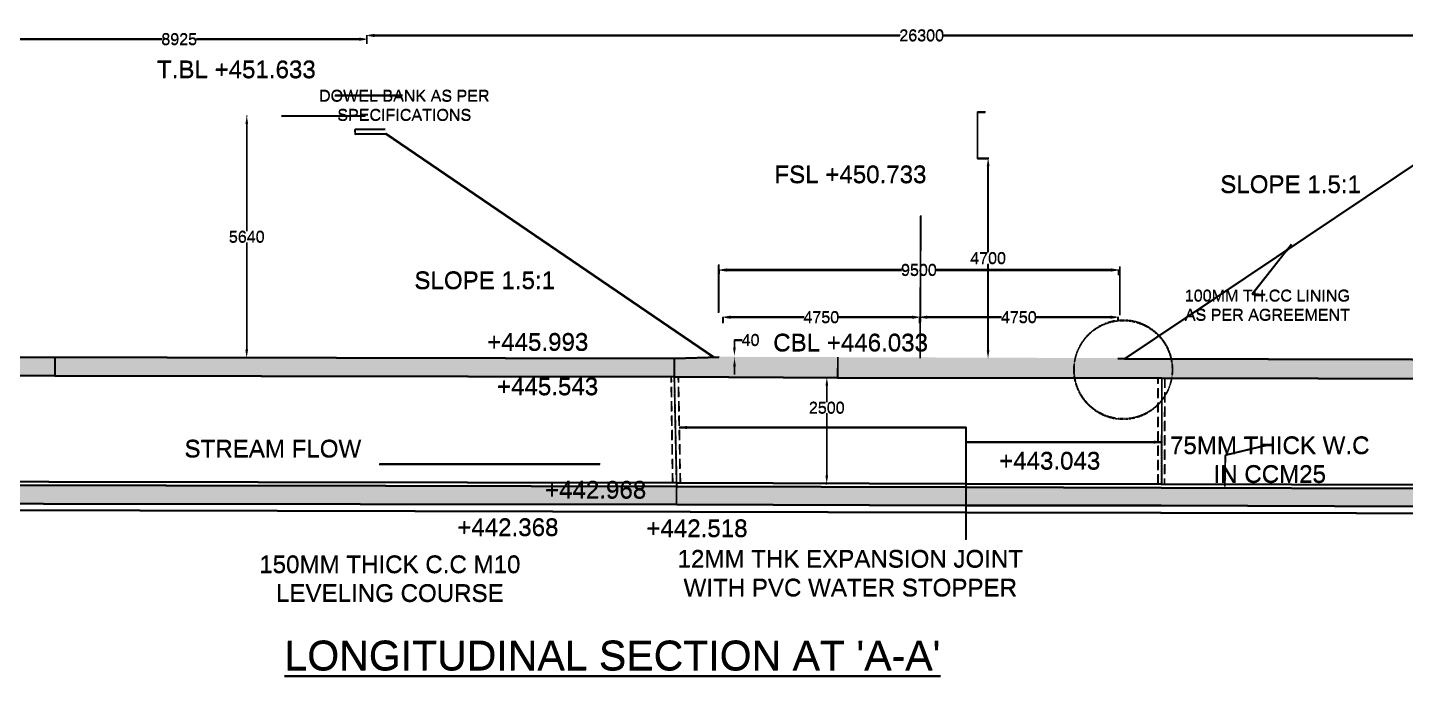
# Model space of a CAD drawing. Header units: inches. Extents: x 112 to 101600, y 95 to 62139.
# Drawn here: x 26786 to 62724, y 45222 to 62139 of the extents above; entities that cross this region are included whole.
import ezdxf

# ---------------------------------------------------------------- set-up
doc = ezdxf.new("R2010")
doc.units = ezdxf.units.IN
doc.header["$MEASUREMENT"] = 0
doc.linetypes.add('HIDDEN2', pattern=[0.1875, 0.125, -0.0625])
for name, color, linetype in [('DIM', 7, 'Continuous'), ('DRAWING', 7, 'Continuous'), ('HATCH', 7, 'Continuous'), ('TEXT', 255, 'Continuous')]:
    doc.layers.add(name, color=color, linetype=linetype)
doc.styles.get("Standard").update_dxf_attribs({"font": 'arial.ttf'})
doc.dimstyles.new('HOZ', dxfattribs={"dimtxt": 300, "dimasz": 200, "dimexe": 0.18, "dimexo": 0.0625, "dimgap": 0.09, "dimtad": 0, "dimtih": 1, "dimtoh": 1, "dimdec": 0, "dimzin": 0, "dimdsep": 46, "dimtxsty": 'Standard', "dimcen": 0, "dimadec": 0, "dimazin": 0, "dimtfac": 1, "dimtdec": 0, "dimtofl": 0, "dimtmove": 0, "dimatfit": 3, "dimfxl": 1, "dimtolj": 1, "dimtzin": 0, "dimarcsym": 0})
doc.dimstyles.get("Standard").update_dxf_attribs({"dimtxt": 0.18, "dimasz": 0.18, "dimexe": 0.18, "dimexo": 0.0625, "dimgap": 0.09, "dimtad": 0, "dimtih": 1, "dimtoh": 1, "dimdec": 4, "dimzin": 0, "dimdsep": 46, "dimtxsty": 'Standard', "dimblk": 'OBLIQUE', "dimcen": 0.09, "dimadec": 0, "dimazin": 0, "dimtfac": 1, "dimtdec": 4, "dimtofl": 0, "dimtmove": 0, "dimatfit": 3, "dimfxl": 1, "dimtolj": 1, "dimtzin": 0, "dimarcsym": 0})
pattern_1 = [(50, (88573.33, 13448.9), (717.26, -62.752), [75, -825]), (355, (88573.3, 13448.9), (-138.7513, 752.192), [60, -660]), (100.4514, (88633.1, 13443.7), (578.5094, 689.4395), [63.74, -701.142]), (46.1842, (88573.3, 13648.9), (1067.241, -165.519), [112.5, -1237.5]), (96.6356, (88662.3, 13635.1), (934.663, 974.118), [95.61, -1051.713]), (351.1842, (88573.3, 13648.9), (934.662, 974.119), [90, -990]), (21, (88673.33, 13598.9), (596.907, -402.619), [75, -825]), (326, (88673.3, 13598.9), (243.3153, 725.15), [60, -660]), (71.4514, (88723.1, 13565.4), (840.2226, 322.5305), [63.74, -701.142]), (37.5, (88573.33, 13448.92), (12.15986, 332.89385), [0, -652, 0, -670, 0, -662.5]), (7.5, (88573.33, 13448.92), (263.0695, 394.4117), [0, -382, 0, -637, 0, -252.5]), (327.5, (88350.33, 13448.92), (533.8224, -22.5549), [0, -250, 0, -780, 0, -1035]), (317.5, (88250.33, 13448.9), (583.1862, 100.105), [0, -325, 0, -518, 0, -735])]
pattern_2 = [(50, (88577.83, 13466.3), (717.26, -62.752), [75, -825]), (355, (88577.8, 13466.3), (-138.7513, 752.192), [60, -660]), (100.4514, (88637.6, 13461.1), (578.5094, 689.4395), [63.74, -701.142]), (46.1842, (88577.8, 13666.3), (1067.241, -165.519), [112.5, -1237.5]), (96.6356, (88666.8, 13652.5), (934.663, 974.118), [95.61, -1051.713]), (351.1842, (88577.8, 13666.3), (934.662, 974.119), [90, -990]), (21, (88677.83, 13616.3), (596.907, -402.619), [75, -825]), (326, (88677.8, 13616.3), (243.3153, 725.15), [60, -660]), (71.4514, (88727.6, 13582.8), (840.2226, 322.5305), [63.74, -701.142]), (37.5, (88577.83, 13466.32), (12.15986, 332.89385), [0, -652, 0, -670, 0, -662.5]), (7.5, (88577.83, 13466.32), (263.0695, 394.4117), [0, -382, 0, -637, 0, -252.5]), (327.5, (88354.83, 13466.32), (533.8224, -22.5549), [0, -250, 0, -780, 0, -1035]), (317.5, (88254.83, 13466.3), (583.1862, 100.105), [0, -325, 0, -518, 0, -735])]

# ---------------------------------------------------------------- blocks, each defined once
blk = doc.blocks.new('*D6')
at = {"layer": 'Defpoints', "color": 0, "transparency": 16777216}
for p in [(35635, 61826), (25845, 61716), (35635, 61716)]:
    blk.add_point(p, dxfattribs=at)
at = {"layer": 'DIM', "color": 0, "lineweight": -2, "transparency": 16777216}
for p, q in [((25845, 61716), (25845, 61826)), ((26045, 61826), (30290, 61826)), ((35435, 61826), (31189, 61826)), ((35635, 61716), (35635, 61826))]:
    blk.add_line(p, q, dxfattribs=at)
at = {"layer": 'DIM', "color": 0, "transparency": 16777216}
for points in [[(26045, 61859), (26045, 61793), (25845, 61826)], [(35435, 61859), (35435, 61793), (35635, 61826)]]:
    blk.add_solid(points, dxfattribs=at)
at = {"layer": 'DIM', "color": 0, "transparency": 16777216, "insert": (30740, 61826), "char_height": 300, "attachment_point": 5}
blk.add_mtext('\\A1;8925', dxfattribs=at)
blk = doc.blocks.new('*D7')
at = {"layer": 'Defpoints', "color": 0, "transparency": 16777216}
for p in [(35635, 61826), (64574, 61924), (64574, 61721)]:
    blk.add_point(p, dxfattribs=at)
at = {"layer": 'DIM', "color": 0, "lineweight": -2, "transparency": 16777216}
for p, q in [((35635, 61826), (35635, 61925)), ((35835, 61924), (49538, 61924)), ((64374, 61924), (50671, 61924)), ((64574, 61721), (64574, 61925))]:
    blk.add_line(p, q, dxfattribs=at)
at = {"layer": 'DIM', "color": 0, "transparency": 16777216}
for points in [[(35835, 61958), (35835, 61891), (35635, 61924)], [(64374, 61958), (64374, 61891), (64574, 61924)]]:
    blk.add_solid(points, dxfattribs=at)
at = {"layer": 'DIM', "color": 0, "transparency": 16777216, "insert": (50104, 61924), "char_height": 300, "attachment_point": 5}
blk.add_mtext('\\A1;26300', dxfattribs=at)
blk = doc.blocks.new('*D13')
at = {"layer": 'Defpoints', "color": 0, "transparency": 16777216}
for p in [(55243, 55809), (44820, 55703), (55243, 55686)]:
    blk.add_point(p, dxfattribs=at)
at = {"layer": 'DIM', "color": 0, "lineweight": -2, "transparency": 16777216}
for p, q in [((44820, 55703), (44820, 55810)), ((45020, 55809), (49584, 55809)), ((55043, 55809), (50479, 55809)), ((55243, 55686), (55243, 55810))]:
    blk.add_line(p, q, dxfattribs=at)
at = {"layer": 'DIM', "color": 0, "transparency": 16777216}
for points in [[(45020, 55843), (45020, 55776), (44820, 55809)], [(55043, 55843), (55043, 55776), (55243, 55809)]]:
    blk.add_solid(points, dxfattribs=at)
at = {"layer": 'DIM', "color": 0, "transparency": 16777216, "insert": (50032, 55809), "char_height": 300, "attachment_point": 5}
blk.add_mtext('\\A1;9500', dxfattribs=at)
blk = doc.blocks.new('*D14')
at = {"layer": 'Defpoints', "color": 0, "transparency": 16777216}
for p in [(51853, 58720), (51836, 53515), (51836, 53515)]:
    blk.add_point(p, dxfattribs=at)
at = {"layer": 'DIM', "color": 0, "lineweight": -2, "transparency": 16777216}
for p, q in [((51853, 58720), (51836, 58720)), ((51836, 58520), (51836, 56271)), ((51836, 53715), (51836, 55964)), ((51836, 53515), (51836, 53515))]:
    blk.add_line(p, q, dxfattribs=at)
at = {"layer": 'DIM', "color": 0, "transparency": 16777216}
for points in [[(51803, 58520), (51869, 58520), (51836, 58720)], [(51803, 53715), (51869, 53715), (51836, 53515)]]:
    blk.add_solid(points, dxfattribs=at)
at = {"layer": 'DIM', "color": 0, "transparency": 16777216, "insert": (51836, 56117), "char_height": 300, "attachment_point": 5}
blk.add_mtext('\\A1;4700', dxfattribs=at)
blk = doc.blocks.new('*D15')
at = {"layer": 'Defpoints', "color": 0, "transparency": 16777216}
for p in [(44922, 54435), (50051, 54578), (50051, 54456)]:
    blk.add_point(p, dxfattribs=at)
at = {"layer": 'DIM', "color": 0, "lineweight": -2, "transparency": 16777216}
for p, q in [((44922, 54435), (44922, 54579)), ((45122, 54578), (47033, 54578)), ((49851, 54578), (47940, 54578)), ((50051, 54456), (50051, 54579))]:
    blk.add_line(p, q, dxfattribs=at)
at = {"layer": 'DIM', "color": 0, "transparency": 16777216}
for points in [[(45122, 54612), (45122, 54545), (44922, 54578)], [(49851, 54612), (49851, 54545), (50051, 54578)]]:
    blk.add_solid(points, dxfattribs=at)
at = {"layer": 'DIM', "color": 0, "transparency": 16777216, "insert": (47486, 54578), "char_height": 300, "attachment_point": 5}
blk.add_mtext('\\A1;4750', dxfattribs=at)
blk = doc.blocks.new('*D42')
at = {"layer": 'Defpoints', "color": 0, "transparency": 16777216}
for p in [(50051, 54432), (55225, 54578), (55225, 54489)]:
    blk.add_point(p, dxfattribs=at)
at = {"layer": 'DIM', "color": 0, "lineweight": -2, "transparency": 16777216}
for p, q in [((50051, 54432), (50051, 54578)), ((50251, 54578), (52184, 54578)), ((55025, 54578), (53092, 54578)), ((55225, 54489), (55225, 54578))]:
    blk.add_line(p, q, dxfattribs=at)
at = {"layer": 'DIM', "color": 0, "transparency": 16777216}
for points in [[(50251, 54612), (50251, 54545), (50051, 54578)], [(55025, 54612), (55025, 54545), (55225, 54578)]]:
    blk.add_solid(points, dxfattribs=at)
at = {"layer": 'DIM', "color": 0, "transparency": 16777216, "insert": (52638, 54578), "char_height": 300, "attachment_point": 5}
blk.add_mtext('\\A1;4750', dxfattribs=at)
blk = doc.blocks.new('*D16')
at = {"layer": 'Defpoints', "color": 0, "transparency": 16777216}
for p in [(45221, 53583), (45222, 53583), (45225, 53495)]:
    blk.add_point(p, dxfattribs=at)
at = {"layer": 'DIM', "color": 0, "lineweight": -2, "transparency": 16777216}
for p, q in [((45221, 53783), (45221, 53983)), ((45221, 53983), (45421, 53983)), ((45222, 53583), (45221, 53583)), ((45225, 53495), (45221, 53495)), ((45221, 53295), (45221, 53095))]:
    blk.add_line(p, q, dxfattribs=at)
at = {"layer": 'DIM', "color": 0, "transparency": 16777216}
for points in [[(45188, 53783), (45255, 53783), (45221, 53583)], [(45188, 53295), (45255, 53295), (45221, 53495)]]:
    blk.add_solid(points, dxfattribs=at)
at = {"layer": 'DIM', "color": 0, "transparency": 16777216, "insert": (45642, 53983), "char_height": 300, "attachment_point": 5}
blk.add_mtext('\\A1;40', dxfattribs=at)
blk = doc.blocks.new('*D43')
at = {"layer": 'Defpoints', "color": 0, "transparency": 16777216}
for p in [(47623, 52999), (47629, 52999), (47609, 50247)]:
    blk.add_point(p, dxfattribs=at)
at = {"layer": 'DIM', "color": 0, "lineweight": -2, "transparency": 16777216}
for p, q in [((47624, 52999), (47629, 52999)), ((47629, 52799), (47629, 52371)), ((47629, 50447), (47629, 52065)), ((47609, 50247), (47629, 50247))]:
    blk.add_line(p, q, dxfattribs=at)
at = {"layer": 'DIM', "color": 0, "transparency": 16777216}
for points in [[(47596, 52799), (47662, 52799), (47629, 52999)], [(47596, 50447), (47662, 50447), (47629, 50247)]]:
    blk.add_solid(points, dxfattribs=at)
at = {"layer": 'DIM', "color": 0, "transparency": 16777216, "insert": (47629, 52218), "char_height": 300, "attachment_point": 5}
blk.add_mtext('\\A1;2500', dxfattribs=at)
blk = doc.blocks.new('*D58')
at = {"layer": 'Defpoints', "color": 0, "transparency": 16777216}
for p in [(32513, 59821), (32501, 53528), (32501, 53528)]:
    blk.add_point(p, dxfattribs=at)
at = {"layer": 'DIM', "color": 0, "lineweight": -2, "transparency": 16777216}
for p, q in [((32513, 59821), (32500, 59821)), ((32501, 59621), (32501, 56828)), ((32501, 53728), (32501, 56521)), ((32501, 53528), (32500, 53528))]:
    blk.add_line(p, q, dxfattribs=at)
at = {"layer": 'DIM', "color": 0, "transparency": 16777216}
for points in [[(32467, 59621), (32534, 59621), (32501, 59821)], [(32467, 53728), (32534, 53728), (32501, 53528)]]:
    blk.add_solid(points, dxfattribs=at)
at = {"layer": 'DIM', "color": 0, "transparency": 16777216, "insert": (32501, 56675), "char_height": 300, "attachment_point": 5}
blk.add_mtext('\\A1;5640', dxfattribs=at)
blk = doc.blocks.new('_Oblique')
at = {"color": 0, "linetype": 'ByBlock', "lineweight": -2}
blk.add_line((-0.5, -0.5), (0.5, 0.5), dxfattribs=at)
blk = doc.blocks.new('*D29')
at = {"layer": 'Defpoints', "color": 0, "transparency": 16777216}
for p in [(51561, 59922), (51763, 59922), (51836, 58720)]:
    blk.add_point(p, dxfattribs=at)
at = {"layer": 'TEXT', "color": 0, "lineweight": -2, "transparency": 16777216}
for p, q in [((51763, 59922), (51561, 59922)), ((51561, 59922), (51561, 59321)), ((51561, 58720), (51561, 59321)), ((51836, 58720), (51561, 58720))]:
    blk.add_line(p, q, dxfattribs=at)
at = {"layer": 'TEXT', "color": 0, "lineweight": -2, "transparency": 16777216, "xscale": 0.18, "yscale": 0.18, "zscale": 0.18}
for p, rotation in [((51561, 59922), 90), ((51561, 58720), 270)]:
    blk.add_blockref('_Oblique', p, dxfattribs=dict(at, rotation=rotation))
at = {"layer": 'TEXT', "color": 0, "transparency": 16777216, "insert": (51561, 59321), "char_height": 0.18, "attachment_point": 5}
blk.add_mtext('\\A1;900', dxfattribs=at)
blk = doc.blocks.new('*D69')
at = {"layer": 'Defpoints', "color": 0, "transparency": 16777216}
for p in [(35639, 61844), (25850, 61733), (35639, 61733)]:
    blk.add_point(p, dxfattribs=at)
at = {"layer": 'DIM', "color": 0, "lineweight": -2, "transparency": 16777216}
for p, q in [((25850, 61734), (25850, 61844)), ((26050, 61844), (30295, 61844)), ((35439, 61844), (31194, 61844)), ((35639, 61734), (35639, 61844))]:
    blk.add_line(p, q, dxfattribs=at)
at = {"layer": 'DIM', "color": 0, "transparency": 16777216}
for points in [[(26050, 61877), (26050, 61810), (25850, 61844)], [(35439, 61877), (35439, 61810), (35639, 61844)]]:
    blk.add_solid(points, dxfattribs=at)
at = {"layer": 'DIM', "color": 0, "transparency": 16777216, "insert": (30744, 61844), "char_height": 300, "attachment_point": 5}
blk.add_mtext('\\A1;8925', dxfattribs=at)
blk = doc.blocks.new('*D70')
at = {"layer": 'Defpoints', "color": 0, "transparency": 16777216}
for p in [(35639, 61844), (64579, 61942), (64579, 61738)]:
    blk.add_point(p, dxfattribs=at)
at = {"layer": 'DIM', "color": 0, "lineweight": -2, "transparency": 16777216}
for p, q in [((35639, 61844), (35639, 61942)), ((35839, 61942), (49542, 61942)), ((64379, 61942), (50676, 61942)), ((64579, 61738), (64579, 61942))]:
    blk.add_line(p, q, dxfattribs=at)
at = {"layer": 'DIM', "color": 0, "transparency": 16777216}
for points in [[(35839, 61975), (35839, 61909), (35639, 61942)], [(64379, 61975), (64379, 61909), (64579, 61942)]]:
    blk.add_solid(points, dxfattribs=at)
at = {"layer": 'DIM', "color": 0, "transparency": 16777216, "insert": (50109, 61942), "char_height": 300, "attachment_point": 5}
blk.add_mtext('\\A1;26300', dxfattribs=at)
blk = doc.blocks.new('*D76')
at = {"layer": 'Defpoints', "color": 0, "transparency": 16777216}
for p in [(44825, 55720), (55248, 55827), (55248, 55703)]:
    blk.add_point(p, dxfattribs=at)
at = {"layer": 'DIM', "color": 0, "lineweight": -2, "transparency": 16777216}
for p, q in [((44825, 55720), (44825, 55827)), ((45025, 55827), (49589, 55827)), ((55048, 55827), (50484, 55827)), ((55248, 55703), (55248, 55827))]:
    blk.add_line(p, q, dxfattribs=at)
at = {"layer": 'DIM', "color": 0, "transparency": 16777216}
for points in [[(45025, 55860), (45025, 55794), (44825, 55827)], [(55048, 55860), (55048, 55794), (55248, 55827)]]:
    blk.add_solid(points, dxfattribs=at)
at = {"layer": 'DIM', "color": 0, "transparency": 16777216, "insert": (50036, 55827), "char_height": 300, "attachment_point": 5}
blk.add_mtext('\\A1;9500', dxfattribs=at)
blk = doc.blocks.new('*D77')
at = {"layer": 'Defpoints', "color": 0, "transparency": 16777216}
for p in [(51858, 58737), (51841, 53532), (51841, 53532)]:
    blk.add_point(p, dxfattribs=at)
at = {"layer": 'DIM', "color": 0, "lineweight": -2, "transparency": 16777216}
for p, q in [((51858, 58737), (51840, 58737)), ((51841, 58537), (51841, 56288)), ((51841, 53732), (51841, 55982)), ((51841, 53532), (51840, 53532))]:
    blk.add_line(p, q, dxfattribs=at)
at = {"layer": 'DIM', "color": 0, "transparency": 16777216}
for points in [[(51807, 58537), (51874, 58537), (51841, 58737)], [(51807, 53732), (51874, 53732), (51841, 53532)]]:
    blk.add_solid(points, dxfattribs=at)
at = {"layer": 'DIM', "color": 0, "transparency": 16777216, "insert": (51841, 56135), "char_height": 300, "attachment_point": 5}
blk.add_mtext('\\A1;4700', dxfattribs=at)
blk = doc.blocks.new('*D78')
at = {"layer": 'Defpoints', "color": 0, "transparency": 16777216}
for p in [(44927, 54452), (50055, 54596), (50055, 54473)]:
    blk.add_point(p, dxfattribs=at)
at = {"layer": 'DIM', "color": 0, "lineweight": -2, "transparency": 16777216}
for p, q in [((44927, 54452), (44927, 54596)), ((45127, 54596), (47037, 54596)), ((49855, 54596), (47944, 54596)), ((50055, 54473), (50055, 54596))]:
    blk.add_line(p, q, dxfattribs=at)
at = {"layer": 'DIM', "color": 0, "transparency": 16777216}
for points in [[(45127, 54629), (45127, 54563), (44927, 54596)], [(49855, 54629), (49855, 54563), (50055, 54596)]]:
    blk.add_solid(points, dxfattribs=at)
at = {"layer": 'DIM', "color": 0, "transparency": 16777216, "insert": (47491, 54596), "char_height": 300, "attachment_point": 5}
blk.add_mtext('\\A1;4750', dxfattribs=at)
blk = doc.blocks.new('*D105')
at = {"layer": 'Defpoints', "color": 0, "transparency": 16777216}
for p in [(50055, 54449), (55230, 54596), (55230, 54506)]:
    blk.add_point(p, dxfattribs=at)
at = {"layer": 'DIM', "color": 0, "lineweight": -2, "transparency": 16777216}
for p, q in [((50055, 54450), (50055, 54596)), ((50255, 54596), (52189, 54596)), ((55030, 54596), (53096, 54596)), ((55230, 54506), (55230, 54596))]:
    blk.add_line(p, q, dxfattribs=at)
at = {"layer": 'DIM', "color": 0, "transparency": 16777216}
for points in [[(50255, 54629), (50255, 54562), (50055, 54596)], [(55030, 54629), (55030, 54562), (55230, 54596)]]:
    blk.add_solid(points, dxfattribs=at)
at = {"layer": 'DIM', "color": 0, "transparency": 16777216, "insert": (52643, 54596), "char_height": 300, "attachment_point": 5}
blk.add_mtext('\\A1;4750', dxfattribs=at)
blk = doc.blocks.new('*D79')
at = {"layer": 'Defpoints', "color": 0, "transparency": 16777216}
for p in [(45226, 53600), (45226, 53600), (45230, 53512)]:
    blk.add_point(p, dxfattribs=at)
at = {"layer": 'DIM', "color": 0, "lineweight": -2, "transparency": 16777216}
for p, q in [((45226, 53800), (45226, 54000)), ((45226, 54000), (45426, 54000)), ((45226, 53600), (45226, 53600)), ((45230, 53512), (45226, 53512)), ((45226, 53312), (45226, 53112))]:
    blk.add_line(p, q, dxfattribs=at)
at = {"layer": 'DIM', "color": 0, "transparency": 16777216}
for points in [[(45193, 53800), (45259, 53800), (45226, 53600)], [(45193, 53312), (45259, 53312), (45226, 53512)]]:
    blk.add_solid(points, dxfattribs=at)
at = {"layer": 'DIM', "color": 0, "transparency": 16777216, "insert": (45646, 54000), "char_height": 300, "attachment_point": 5}
blk.add_mtext('\\A1;40', dxfattribs=at)
blk = doc.blocks.new('*D106')
at = {"layer": 'Defpoints', "color": 0, "transparency": 16777216}
for p in [(47628, 53016), (47633, 53016), (47613, 50265)]:
    blk.add_point(p, dxfattribs=at)
at = {"layer": 'DIM', "color": 0, "lineweight": -2, "transparency": 16777216}
for p, q in [((47628, 53016), (47634, 53016)), ((47633, 52816), (47633, 52389)), ((47633, 50465), (47633, 52082)), ((47613, 50265), (47634, 50265))]:
    blk.add_line(p, q, dxfattribs=at)
at = {"layer": 'DIM', "color": 0, "transparency": 16777216}
for points in [[(47600, 52816), (47667, 52816), (47633, 53016)], [(47600, 50465), (47667, 50465), (47633, 50265)]]:
    blk.add_solid(points, dxfattribs=at)
at = {"layer": 'DIM', "color": 0, "transparency": 16777216, "insert": (47633, 52235), "char_height": 300, "attachment_point": 5}
blk.add_mtext('\\A1;2500', dxfattribs=at)
blk = doc.blocks.new('*D121')
at = {"layer": 'Defpoints', "color": 0, "transparency": 16777216}
for p in [(32518, 59839), (32505, 53546), (32505, 53546)]:
    blk.add_point(p, dxfattribs=at)
at = {"layer": 'DIM', "color": 0, "lineweight": -2, "transparency": 16777216}
for p, q in [((32517, 59839), (32505, 59839)), ((32505, 59639), (32505, 56845)), ((32505, 53746), (32505, 56539)), ((32505, 53546), (32505, 53546))]:
    blk.add_line(p, q, dxfattribs=at)
at = {"layer": 'DIM', "color": 0, "transparency": 16777216}
for points in [[(32472, 59639), (32538, 59639), (32505, 59839)], [(32472, 53746), (32538, 53746), (32505, 53546)]]:
    blk.add_solid(points, dxfattribs=at)
at = {"layer": 'DIM', "color": 0, "transparency": 16777216, "insert": (32505, 56692), "char_height": 300, "attachment_point": 5}
blk.add_mtext('\\A1;5640', dxfattribs=at)
blk = doc.blocks.new('*D92')
at = {"layer": 'Defpoints', "color": 0, "transparency": 16777216}
for p in [(51565, 59939), (51768, 59939), (51840, 58737)]:
    blk.add_point(p, dxfattribs=at)
at = {"layer": 'TEXT', "color": 0, "lineweight": -2, "transparency": 16777216}
for p, q in [((51768, 59939), (51565, 59939)), ((51565, 59939), (51565, 59338)), ((51565, 58737), (51565, 59338)), ((51840, 58737), (51565, 58737))]:
    blk.add_line(p, q, dxfattribs=at)
at = {"layer": 'TEXT', "color": 0, "lineweight": -2, "transparency": 16777216, "xscale": 0.18, "yscale": 0.18, "zscale": 0.18}
for p, rotation in [((51565, 59939), 90), ((51565, 58737), 270)]:
    blk.add_blockref('_Oblique', p, dxfattribs=dict(at, rotation=rotation))
at = {"layer": 'TEXT', "color": 0, "transparency": 16777216, "insert": (51565, 59338), "char_height": 0.18, "attachment_point": 5}
blk.add_mtext('\\A1;900', dxfattribs=at)

msp = doc.modelspace()

# ---------------------------------------------------------------- hatches: boundary and pattern name
at = {"layer": 'HATCH'}
h = msp.add_hatch(dxfattribs=at)
h.set_pattern_fill('AR-CONC', color=256, scale=100, style=0)
h.set_pattern_definition(pattern_1)
h.paths.add_polyline_path([(19635.3685, 56693.26498), (18956.38244, 56693.26498), (18956.38244, 56361.55607), (18945.6373, 53562.86004), (21586.41271, 53549.9485)])
h.paths.add_polyline_path([(27501.54421, 53538.23466), (21586.41271, 53549.9485), (18945.6373, 53562.86004), (18943.72994, 53066.06626), (27500.57634, 53049.48963)])
h.paths.add_polyline_path([(43653.47823, 53506.24871), (27501.54421, 53538.23466), (27500.57634, 53049.48963), (43652.51554, 53020.12259)])
h.paths.add_polyline_path([(47915.29448, 53528.05332), (44818.08083, 53538.29768), (43653.47784, 53506.05275), (43652.52221, 53023.48742), (43652.59436, 53020.12244), (47913.53802, 52997.01525)])
h.paths.add_polyline_path([(54109.29929, 53507.56601), (47915.29448, 53528.05332), (47913.53802, 52997.01525), (54092.9546, 52994.14176, -0.0423680239), (54074.56415, 53210.78436, -0.0583206493)])
h.paths.add_polyline_path([(56645.04102, 53210.78436, 0.0545638021), (56614.6111, 53488.80131), (55398.11289, 53491.70274), (55218.16297, 53503.89833), (54109.29929, 53507.56601, 0.0583206493), (54074.56415, 53210.78436, 0.0423680239), (54092.9546, 52994.14176), (56369.31906, 52993.08322), (56626.37602, 52992.54234, 0.0426842582)])
h.paths.add_polyline_path([(76741.16659, 53456.24826), (74142.26011, 53446.99674), (56614.6111, 53488.80131, -0.0545638021), (56645.04102, 53210.78436, -0.0426842582), (56626.37602, 52992.54234), (76750.80381, 52950.1977)])
h = msp.add_hatch(dxfattribs=at)
h.set_pattern_fill('AR-CONC', color=256, scale=100, style=0)
h.set_pattern_definition(pattern_2)
h.paths.add_polyline_path([(19639.86994, 56710.66418), (18960.88387, 56710.66418), (18960.88387, 56378.95527), (18950.13874, 53580.25924), (21590.91415, 53567.3477)])
h.paths.add_polyline_path([(27506.04564, 53555.63386), (21590.91415, 53567.3477), (18950.13874, 53580.25924), (18948.23138, 53083.46546), (27505.07777, 53066.88884)])
h.paths.add_polyline_path([(43657.97966, 53523.64792), (27506.04564, 53555.63386), (27505.07777, 53066.88884), (43657.01698, 53037.52179)])
h.paths.add_polyline_path([(47919.79592, 53545.45253), (44822.58226, 53555.69688), (43657.97927, 53523.45195), (43657.02364, 53040.88662), (43657.0958, 53037.52165), (47918.03945, 53014.41445)])
h.paths.add_polyline_path([(54113.80073, 53524.96521), (47919.79592, 53545.45253), (47918.03945, 53014.41445), (54097.45604, 53011.54096, -0.0423680239), (54079.06559, 53228.18356, -0.0583206493)])
h.paths.add_polyline_path([(56649.54245, 53228.18356, 0.0545638021), (56619.11253, 53506.20051), (55402.61433, 53509.10194), (55222.6644, 53521.29753), (54113.80073, 53524.96521, 0.0583206493), (54079.06559, 53228.18356, 0.0423680239), (54097.45604, 53011.54096), (56373.8205, 53010.48243), (56630.87745, 53009.94154, 0.0426842582)])
h.paths.add_polyline_path([(76745.66802, 53473.64746), (74146.76154, 53464.39594), (56619.11253, 53506.20051, -0.0545638021), (56649.54245, 53228.18356, -0.0426842582), (56630.87745, 53009.94154), (76755.30524, 52967.5969)])
h = msp.add_hatch(dxfattribs=at)
h.set_pattern_fill('AR-CONC', color=256, scale=100, style=0)
h.set_pattern_definition(pattern_1)
h.paths.add_polyline_path([(43711.66158, 50168.58166), (36123.87615, 50185.38251), (18932.77294, 50212.18634), (18930.89355, 49722.67766), (43709.6851, 49698.20494)])
h.paths.add_polyline_path([(18932.77294, 50212.18634), (13786.22354, 50212.76069), (12100.79427, 50215.79951), (11026.44122, 50205.80114), (9608.19866, 50213.65898), (9608.19866, 48785.11001), (10041.6639, 48785.11001), (10081.40903, 48785.11001), (10474.51706, 49577.3119), (18930.30318, 49568.90918)])
h = msp.add_hatch(dxfattribs=at)
h.set_pattern_fill('AR-CONC', color=256, scale=100, style=0)
h.set_pattern_definition(pattern_2)
h.paths.add_polyline_path([(43716.16302, 50185.98087), (36128.37759, 50202.78172), (18937.27438, 50229.58554), (18935.39499, 49740.07687), (43714.18654, 49715.60414)])
h.paths.add_polyline_path([(18937.27438, 50229.58554), (13790.72497, 50230.1599), (12105.29571, 50233.19871), (11030.94266, 50223.20035), (9612.70009, 50231.05818), (9612.70009, 48802.50921), (10046.16533, 48802.50921), (10085.91047, 48802.50921), (10479.0185, 49594.7111), (18934.80462, 49586.30839)])
h = msp.add_hatch(dxfattribs=at)
h.set_pattern_fill('AR-CONC', color=256, scale=100, style=0)
h.set_pattern_definition(pattern_1)
h.paths.add_polyline_path([(90814.13733, 50041.64772), (76725.42068, 50074.63147), (76711.18969, 49595.60325), (76710.96372, 49447.82398), (76724.67665, 49447.80301), (89948.93767, 49394.79477), (90321.18629, 48838.92745), (90810.35365, 48833.02118)])
h.paths.add_polyline_path([(76725.42068, 50074.63147), (56352.49957, 50128.47093), (51250.51293, 50146.95584), (43718.5802, 50168.56634), (43711.66158, 50168.58166), (43709.68522, 49698.23335), (51249.74132, 49666.5507), (56347.46846, 49668.03809), (76711.18969, 49595.60325)])
h = msp.add_hatch(dxfattribs=at)
h.set_pattern_fill('AR-CONC', color=256, scale=100, style=0)
h.set_pattern_definition(pattern_2)
h.paths.add_polyline_path([(90818.63876, 50059.04692), (76729.92211, 50092.03067), (76715.69113, 49613.00245), (76715.46516, 49465.22318), (76729.17808, 49465.20221), (89953.4391, 49412.19397), (90325.68772, 48856.32665), (90814.85509, 48850.42038)])
h.paths.add_polyline_path([(76729.92211, 50092.03067), (56357.001, 50145.87014), (51255.01437, 50164.35504), (43723.08163, 50185.96555), (43716.16302, 50185.98087), (43714.18665, 49715.63255), (51254.24275, 49683.9499), (56351.96989, 49685.43729), (76715.69113, 49613.00245)])

# ---------------------------------------------------------------- linework, layer by layer
at = {"layer": 'DRAWING'}
for points in [[(33405.53682, 59820.89518), (35593.01175, 59828.07715)], [(33410.03826, 59838.29438), (35597.51318, 59845.47636)], [(36110.78735, 59477.8454), (35322.17479, 59471.49499), (35326.86677, 59351.98881), (36131.50945, 59359.01866)], [(36115.28878, 59495.2446), (35326.67622, 59488.89419), (35331.3682, 59369.38801), (36136.01088, 59376.41786)], [(36131.50945, 59359.01866), (44679.10864, 53534.44989)], [(36136.01088, 59376.41786), (44683.61008, 53551.84909)], [(55398.11289, 53491.70274), (64073.15673, 59308.16856), (64889.83131, 59306.98445), (64882.71945, 59421.82981), (64032.00028, 59421.31845)], [(55402.61433, 53509.10194), (64077.65817, 59325.56776), (64894.33274, 59324.38366), (64887.22088, 59439.22901), (64036.50172, 59438.71765)], [(50077.18216, 57222.70784), (50064.93819, 53520.94315)], [(50081.68359, 57240.10704), (50069.43962, 53538.34236)], [(19635.3685, 56693.26498), (21586.41271, 53549.9485), (43660.08326, 53506.23563), (44818.08083, 53538.29768)], [(19639.86994, 56710.66418), (21590.91415, 53567.3477), (43664.5847, 53523.63484), (44822.58226, 53555.69688)], [(44809.8475, 54700.10005), (44809.8475, 55942.64385)], [(44814.34893, 54717.49925), (44814.34893, 55960.04305)], [(55271.46316, 55892.49887), (55271.46316, 54643.83006)], [(55275.96459, 55909.89808), (55275.96459, 54661.22927)], [(18948.23138, 53083.46546), (27505.07777, 53066.88884), (27506.04564, 53555.63386)], [(18943.72994, 53066.06626), (27500.57634, 53049.48963), (27501.54421, 53538.23466)], [(27500.57634, 53049.48963), (43652.51554, 53020.12259), (43653.47823, 53506.24871)], [(27505.07777, 53066.88884), (43657.01698, 53037.52179), (43657.97966, 53523.64792)], [(43652.59436, 53020.12244), (47913.53802, 52997.01525), (47915.29448, 53528.05332)], [(43657.0958, 53037.52165), (47918.03945, 53014.41445), (47919.79592, 53545.45253)], [(47913.53802, 52997.01525), (56369.31906, 52993.08322), (76750.80381, 52950.1977), (76741.16659, 53456.24826), (74142.26011, 53446.99674), (55398.11289, 53491.70274), (55218.16297, 53503.89833)], [(47918.03945, 53014.41445), (56373.8205, 53010.48243), (76755.30524, 52967.5969), (76745.66802, 53473.64746), (74146.76154, 53464.39594), (55402.61433, 53509.10194), (55222.6644, 53521.29753)], [(609.49858, 50941.68878), (10572.3207, 50922.83267), (11026.44122, 50205.80114), (12100.79427, 50215.79951), (13786.22354, 50212.76069), (18932.77294, 50212.18634), (36123.87615, 50185.38251), (43718.5802, 50168.56634), (51250.51293, 50146.95584), (56352.49957, 50128.47093), (76725.42068, 50074.63147), (90814.13733, 50041.64772)], [(614.00001, 50959.08798), (10576.82213, 50940.23188), (11030.94266, 50223.20035), (12105.29571, 50233.19871), (13790.72497, 50230.1599), (18937.27438, 50229.58554), (36128.37759, 50202.78172), (43723.08163, 50185.96555), (51255.01437, 50164.35504), (56357.001, 50145.87014), (76729.92211, 50092.03067), (90818.63876, 50059.04692)], [(9591.163, 50316.2637), (10959.68779, 50311.20117), (43711.85632, 50256.53222), (51247.04647, 50238.67831), (56353.83266, 50223.62155), (76724.53946, 50170.99247), (90814.13733, 50130.50828)], [(9595.66444, 50333.6629), (10964.18922, 50328.60038), (43716.35776, 50273.93142), (51251.5479, 50256.07752), (56358.33409, 50241.02076), (76729.04089, 50188.39168), (90818.63876, 50147.90748)], [(10479.0185, 49594.7111), (18934.80462, 49586.30839), (51255.48656, 49504.15405), (76729.17808, 49465.20221)], [(76711.18969, 49595.60325), (56347.46846, 49668.03809), (51249.74132, 49666.5507), (43718.52467, 49698.1962), (18930.89355, 49722.67766)], [(76715.69113, 49613.00245), (56351.96989, 49685.43729), (51254.24275, 49683.9499), (43723.0261, 49715.59541), (18935.39499, 49740.07687)], [(10474.51706, 49577.3119), (18930.30318, 49568.90918), (51250.98512, 49486.75484), (76724.67665, 49447.80301)]]:
    msp.add_lwpolyline(points, dxfattribs=at)
at = {"layer": 'DRAWING', "color": 3, "linetype": 'HIDDEN2', "ltscale": 2000}
for points in [[(43608.29817, 50256.70507), (43571.17387, 53020.27048)], [(43612.79961, 50274.10427), (43575.6753, 53037.66968)], [(43808.0484, 50256.3043), (43757.36753, 53019.55426)], [(43812.54983, 50273.7035), (43761.86897, 53036.95346)], [(56266.35709, 50223.87946), (56267.64482, 52993.1305)], [(56270.85852, 50241.27867), (56272.14625, 53010.52971)], [(56445.76906, 52992.92236), (56438.61382, 50223.40252)], [(56450.27049, 53010.32157), (56443.11525, 50240.80172)]]:
    msp.add_lwpolyline(points, dxfattribs=at)
at = {"layer": 'DRAWING', "color": 2, "linetype": 'HIDDEN2'}
for points in [[(43652.59436, 53020.12244), (43711.85632, 50256.53222)], [(43657.0958, 53037.52165), (43716.35776, 50273.93142)], [(56369.31906, 52993.08322), (56362.16392, 50223.60003)], [(56373.8205, 53010.48243), (56366.66535, 50240.99923)], [(43711.66158, 50168.58166), (43709.68522, 49698.23335)], [(43711.85632, 50256.53222), (43711.60399, 50168.58636)], [(43716.16302, 50185.98087), (43714.18665, 49715.63255)], [(43716.35776, 50273.93142), (43716.10542, 50185.98556)]]:
    msp.add_lwpolyline(points, dxfattribs=at)
for centre in [(55359.80259, 53210.78436), (55364.30402, 53228.18356)]:
    msp.add_circle(centre, 1285.23843, dxfattribs=at)

# ---------------------------------------------------------------- texts
at = {"layer": 'DIM', "attachment_point": 5}
for s, insert, char_height in [('\\A1;T.BL +451.633', (32230.58687, 61036.58702), 450), ('\\A1;T.BL +451.633', (32235.0883, 61053.98623), 450), ('\\A1;DOWEL BANK AS PER\\PSPECIFICATIONS ', (36609.92246, 60100.92513), 300), ('\\A1;DOWEL BANK AS PER\\PSPECIFICATIONS ', (36614.42389, 60118.32433), 300), ('\\A1;FSL +450.733', (48246.28236, 58300.20946), 450), ('\\A1;FSL +450.733', (48250.78379, 58317.60867), 450), ('\\A1;SLOPE 1.5:1', (59726.41142, 58042.49637), 450), ('\\A1;SLOPE 1.5:1', (59730.91285, 58059.89558), 450), ('\\A1;SLOPE 1.5:1', (38708.76313, 55538.2386), 450), ('\\A1;SLOPE 1.5:1', (38713.26457, 55555.6378), 450), ('\\A1;100MM TH.CC LINING\\PAS PER AGREEMENT', (59121.09599, 54890.06974), 300), ('\\A1;100MM TH.CC LINING\\PAS PER AGREEMENT', (59125.59742, 54907.46894), 300), ('\\A1;+445.993', (40090.78791, 53930.80781), 450), ('\\A1;+445.993', (40095.28934, 53948.20701), 450), ('\\A1;CBL +446.033', (48250.87751, 53914.0756), 450), ('\\A1;CBL +446.033', (48255.37895, 53931.4748), 450), ('\\A1;+445.543', (40347.9401, 52772.26371), 450), ('\\A1;+445.543', (40352.44154, 52789.66292), 450), ('\\A1;STREAM FLOW', (33186.9683, 51166.60322), 450), ('\\A1;75MM THICK W.C\\PIN CCM25', (59182.78884, 50861.65155), 450), ('\\A1;75MM THICK W.C\\PIN CCM25', (59187.29027, 50879.05076), 450), ('\\A1;STREAM FLOW', (33182.46687, 51149.20401), 450), ('\\A1;+443.043', (53443.51677, 50832.76324), 450), ('\\A1;+443.043', (53448.01821, 50850.16245), 450), ('\\A1;+442.968', (41604.88045, 50093.57633), 450), ('\\A1;+442.968', (41600.37902, 50076.17713), 450), ('\\A1;+442.368', (39311.75811, 49100.65301), 450), ('\\A1;+442.368', (39316.25955, 49118.05221), 450), ('\\A1;+442.518', (44243.42566, 49072.69769), 450), ('\\A1;+442.518', (44247.9271, 49090.09689), 450), ('\\A1;12MM THK EXPANSION JOINT\\PWITH PVC WATER STOPPER', (48247.16063, 47919.09655), 450), ('\\A1;150MM THICK C.C M10\\PLEVELING COURSE ', (36233.11994, 47757.87449), 450), ('\\A1;150MM THICK C.C M10\\PLEVELING COURSE ', (36237.62137, 47775.27369), 450), ('\\A1;12MM THK EXPANSION JOINT\\PWITH PVC WATER STOPPER', (48242.65919, 47901.69735), 450), ("\\A1;{\\LLONGITUDINAL SECTION AT 'A-A'}", (42039.24743, 45752.51092), 765.7106036), ("\\A1;{\\LLONGITUDINAL SECTION AT 'A-A'}", (42043.74887, 45769.91013), 765.7106036)]:
    msp.add_mtext(s, dxfattribs=dict(at, insert=insert, char_height=char_height))

# ---------------------------------------------------------------- dimensions: what is measured, and where the dimension line sits
at = {"layer": 'DIM'}
for base, p1, p2, text, picture, middle in [((35634.58157, 61826.15833), (25845.12956, 61716.07386), (35634.58157, 61716.07386), '8925', '*D6', (30739.85557, 61826.15833)), ((35639.08301, 61843.55753), (25849.63099, 61733.47306), (35639.08301, 61733.47306), '8925', '*D69', (30744.357, 61843.55753)), ((64574.36739, 61924.45356), (35634.58157, 61826.15833), (64574.36739, 61720.92212), '26300', '*D7', (50104.47448, 61924.45356)), ((64578.86882, 61941.85276), (35639.08301, 61843.55753), (64578.86882, 61738.32132), '26300', '*D70', (50108.97591, 61941.85276)), ((55243.42291, 55809.43577), (44820.11937, 55702.50253), (55243.42291, 55685.87569), '9500', '*D13', (50031.77114, 55809.43577)), ((55247.92434, 55826.83498), (44824.6208, 55719.90173), (55247.92434, 55703.27489), '9500', '*D76', (50036.27257, 55826.83498)), ((50050.62774, 54578.4483), (44922.02139, 54434.66597), (50050.62774, 54455.92079), '4750', '*D15', (47486.32457, 54578.4483)), ((50055.12918, 54595.84751), (44926.52283, 54452.06518), (50055.12918, 54473.32), '4750', '*D78', (47490.826, 54595.84751)), ((55225.48519, 54578.2689), (50050.62774, 54432.05597), (55225.48519, 54488.98492), '4750', '*D42', (52638.05646, 54578.2689)), ((55229.98662, 54595.6681), (50055.12918, 54449.45517), (55229.98662, 54506.38412), '4750', '*D105', (52642.5579, 54595.6681))]:
    dim = msp.add_linear_dim(base=base, p1=p1, p2=p2, text=text, dimstyle='HOZ', dxfattribs=at)
    dim.commit()
    dim.dimension.update_dxf_attribs({"geometry": picture, "text_midpoint": middle})
for base, p1, p2, text, picture, middle in [((32500.59056, 53528.33497), (32513.0523, 59821.13693), (32500.59056, 53528.33497), '5640', '*D58', (32500.59056, 56674.73595)), ((32505.09199, 53545.73417), (32517.55373, 59838.53614), (32505.09199, 53545.73417), '5640', '*D121', (32505.09199, 56692.13515)), ((51836.13406, 53515.08474), (51853.34938, 58719.85631), (51836.13406, 53515.08474), '4700', '*D14', (51836.13406, 56117.47052)), ((51840.6355, 53532.48394), (51857.85082, 58737.25551), (51840.6355, 53532.48394), '4700', '*D77', (51840.6355, 56134.86973)), ((45221.41592, 53582.87982), (45225.38912, 53495.05717), (45221.56779, 53582.87982), '40', '*D16', (45641.90155, 53982.87982)), ((45225.91735, 53600.27902), (45229.89055, 53512.45638), (45226.06922, 53600.27902), '40', '*D79', (45646.40299, 54000.27902))]:
    dim = msp.add_linear_dim(base=base, p1=p1, p2=p2, angle=90, text=text, dimstyle='HOZ', dxfattribs=at)
    dim.commit()
    dim.dimension.update_dxf_attribs({"geometry": picture, "text_midpoint": middle})
for base, p1, p2, picture, middle in [((47628.84842, 52998.58832), (47608.54524, 50247.29939), (47623.46554, 52998.58832), '*D43', (47628.84842, 52218.00652)), ((47633.34986, 53015.98752), (47613.04668, 50264.69859), (47627.96698, 53015.98752), '*D106', (47633.34986, 52235.40572))]:
    dim = msp.add_linear_dim(base=base, p1=p1, p2=p2, angle=90, text='2500', dimstyle='HOZ', dxfattribs=at)
    dim.commit()
    dim.dimension.update_dxf_attribs({"geometry": picture, "text_midpoint": middle, "dimtype": 160})
at = {"layer": 'TEXT'}
for base, p1, p2, picture, middle in [((51560.7023, 59921.70258), (51835.95406, 58719.85631), (51763.49576, 59921.70258), '*D29', (51560.7023, 59320.77944)), ((51565.20374, 59939.10178), (51840.4555, 58737.25551), (51767.99719, 59939.10178), '*D92', (51565.20374, 59338.17864))]:
    dim = msp.add_linear_dim(base=base, p1=p1, p2=p2, angle=90, text='900', dimstyle='Standard', dxfattribs=at)
    dim.commit()
    dim.dimension.update_dxf_attribs({"geometry": picture, "text_midpoint": middle})

# ---------------------------------------------------------------- leaders
at = {"layer": 'DIM'}
for points in [[(34802.98624, 60360.55087), (36559.31954, 60359.99041)], [(34807.48768, 60377.95008), (36563.82098, 60377.38962)], [(59746.43649, 56471.30731), (58723.20518, 55177.08696), (59058.52044, 55164.86284)], [(59750.93793, 56488.70652), (58727.70661, 55194.48616), (59063.02188, 55182.26205)], [(43789.68623, 51721.06607), (51265.45789, 51721.06607), (51265.45789, 48802.85405)], [(43785.18479, 51703.66687), (51260.95645, 51703.66687), (51260.95645, 48785.45485)], [(56360.43217, 51321.84757), (51260.81174, 51321.84757)], [(56364.93361, 51339.24678), (51265.31317, 51339.24678)], [(58009.43965, 50171.5916), (58024.6834, 50981.48341), (59107.53142, 51242.40313)], [(58013.94109, 50188.99081), (58029.18484, 50998.88262), (59112.03285, 51259.80234)]]:
    msp.add_leader(points, dimstyle='HOZ', override={"dimgap": 0.09, "dimtad": 0}, dxfattribs=at)
at = {"layer": 'TEXT'}
for points in [[(41715.2063, 50742.96701), (35956.88194, 50742.96701)], [(41719.70773, 50760.36621), (35961.38338, 50760.36621)]]:
    msp.add_leader(points, dimstyle='Standard', override={"dimgap": 0.09, "dimtad": 0}, dxfattribs=at)

doc.saveas('drawing.dxf')
